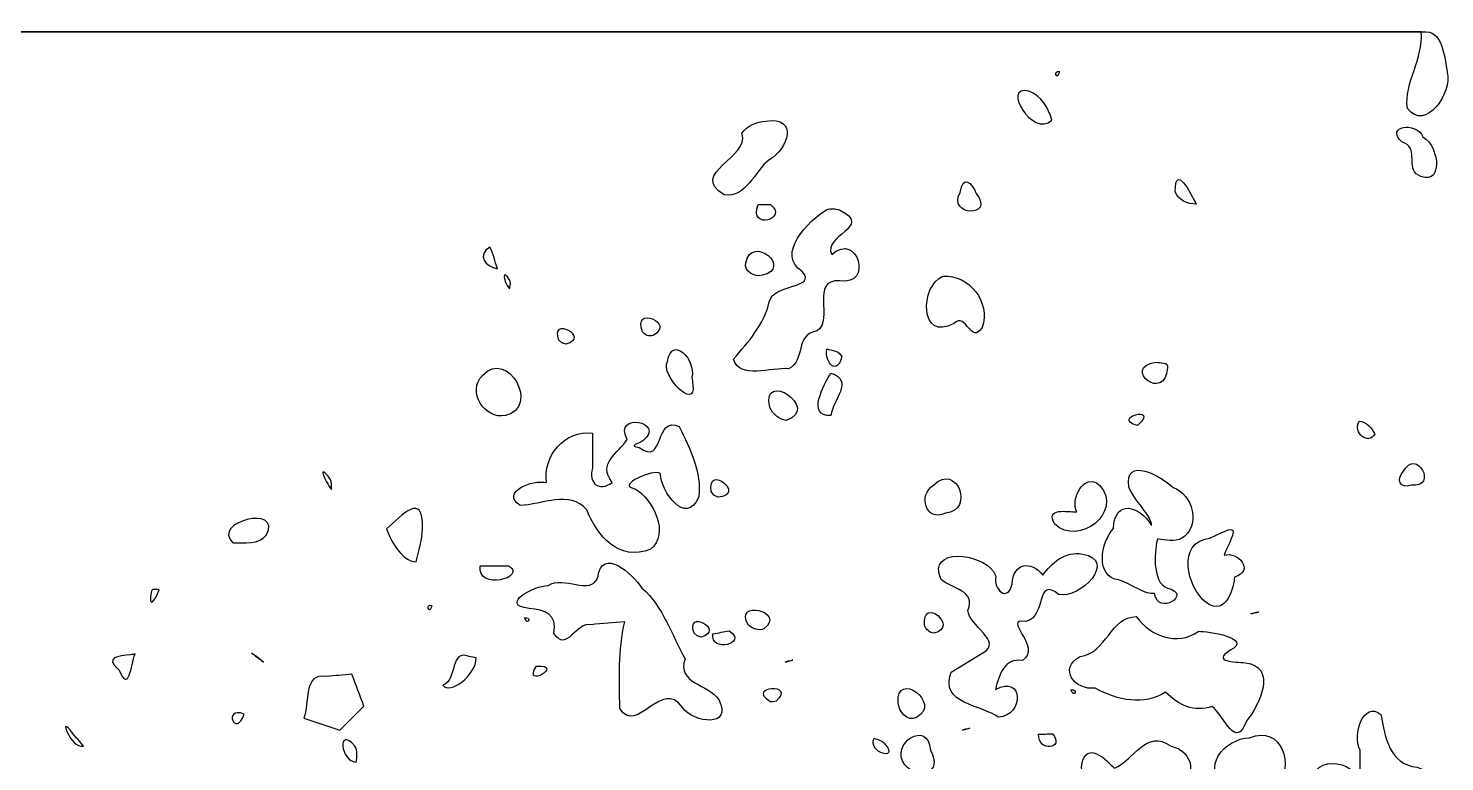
# Model space of a CAD drawing. Header units: centimetres. Extents: x -10.8 to 7.1, y -6.8 to 6.6.
# Drawn here: x -3.484 to -1.379, y 4.81 to 5.899 of the extents above; entities that cross this region are included whole.
import ezdxf

# ---------------------------------------------------------------- set-up
doc = ezdxf.new("R2010")
doc.units = ezdxf.units.CM
doc.header["$MEASUREMENT"] = 0
doc.layers.add('Layer 1', color=7, linetype='Continuous')

msp = doc.modelspace()

# ---------------------------------------------------------------- linework, layer by layer
at = {"layer": 'Layer 1'}
for points, knots in [([(-1.41456, 5.89397), (-1.41038, 5.85434), (-1.43978, 5.81877), (-1.43496, 5.78032), (-1.43496, 5.78032), (-1.40831, 5.74499), (-1.36765, 5.80381), (-1.37563, 5.83406), (-1.37563, 5.83406), (-1.37985, 5.85506), (-1.38217, 5.89941), (-1.41226, 5.89397), (-1.41226, 5.89397), (-1.41226, 5.89397), (-1.41422, 5.89397), (-1.41422, 5.89397), (-1.41422, 5.89397), (-1.41422, 5.89397), (-10.79533, 5.89397), (-10.79533, 5.89397), (-10.79533, 5.89397), (-10.79533, 5.89397), (-1.41456, 5.89397), (-1.41456, 5.89397)], [0, 0, 0, 0, 0.1428571, 0.1428571, 0.1428571, 0.1428571, 0.2857143, 0.2857143, 0.2857143, 0.2857143, 0.4285714, 0.4285714, 0.4285714, 0.4285714, 0.5714286, 0.5714286, 0.5714286, 0.5714286, 0.7142857, 0.7142857, 0.7142857, 0.7142857, 1, 1, 1, 1]), ([(-1.96318, 5.76311), (-1.99137, 5.73554), (-2.0391, 5.81563), (-1.99723, 5.80618), (-1.99723, 5.80618), (-1.97917, 5.7991), (-1.96786, 5.78124), (-1.96318, 5.76311)], [0, 0, 0, 0, 0.3333333, 0.3333333, 0.3333333, 0.3333333, 1, 1, 1, 1]), ([(-2.42363, 5.74361), (-2.41132, 5.70584), (-2.5037, 5.68528), (-2.44996, 5.65179), (-2.44996, 5.65179), (-2.41767, 5.64723), (-2.40464, 5.68712), (-2.38316, 5.70416), (-2.38316, 5.70416), (-2.35431, 5.72014), (-2.33939, 5.76894), (-2.38802, 5.76152), (-2.38802, 5.76152), (-2.40132, 5.76027), (-2.4162, 5.75557), (-2.42364, 5.7436), (-2.42364, 5.7436), (-2.42364, 5.7436), (-2.42363, 5.74361), (-2.42363, 5.74361)], [0, 0, 0, 0, 0.1666667, 0.1666667, 0.1666667, 0.1666667, 0.3333333, 0.3333333, 0.3333333, 0.3333333, 0.5, 0.5, 0.5, 0.5, 0.6666667, 0.6666667, 0.6666667, 0.6666667, 1, 1, 1, 1]), ([(-1.42207, 5.6832), (-1.38095, 5.65761), (-1.38568, 5.72448), (-1.41192, 5.73795), (-1.41192, 5.73795), (-1.42136, 5.76155), (-1.46901, 5.75465), (-1.44284, 5.73044), (-1.44284, 5.73044), (-1.41735, 5.72185), (-1.4358, 5.69775), (-1.42207, 5.68319), (-1.42207, 5.68319), (-1.42207, 5.68319), (-1.42207, 5.6832), (-1.42207, 5.6832)], [0, 0, 0, 0, 0.2, 0.2, 0.2, 0.2, 0.4, 0.4, 0.4, 0.4, 0.6, 0.6, 0.6, 0.6, 1, 1, 1, 1]), ([(-1.74864, 5.63788), (-1.75728, 5.65526), (-1.77954, 5.69952), (-1.77992, 5.65709), (-1.77992, 5.65709), (-1.77599, 5.64392), (-1.76105, 5.63863), (-1.74864, 5.63788)], [0, 0, 0, 0, 0.3333333, 0.3333333, 0.3333333, 0.3333333, 1, 1, 1, 1]), ([(-2.09953, 5.65542), (-2.11916, 5.62027), (-2.04666, 5.61751), (-2.07537, 5.65381), (-2.07537, 5.65381), (-2.08265, 5.67071), (-2.0952, 5.68204), (-2.09953, 5.65542)], [0, 0, 0, 0, 0.3333333, 0.3333333, 0.3333333, 0.3333333, 1, 1, 1, 1]), ([(-2.29789, 5.6299), (-2.3252, 5.61305), (-2.37373, 5.56446), (-2.33412, 5.53787), (-2.33412, 5.53787), (-2.31057, 5.51229), (-2.37846, 5.5204), (-2.38299, 5.49288), (-2.38299, 5.49288), (-2.39119, 5.4578), (-2.41376, 5.43451), (-2.43613, 5.40799), (-2.43613, 5.40799), (-2.42775, 5.37709), (-2.37962, 5.39589), (-2.35424, 5.39362), (-2.35424, 5.39362), (-2.32848, 5.40519), (-2.34619, 5.4448), (-2.31164, 5.44985), (-2.31164, 5.44985), (-2.28679, 5.46677), (-2.32345, 5.52659), (-2.2783, 5.52428), (-2.2783, 5.52428), (-2.22847, 5.51581), (-2.25129, 5.59866), (-2.2901, 5.56335), (-2.2901, 5.56335), (-2.3049, 5.59139), (-2.22743, 5.60424), (-2.27865, 5.62954), (-2.27865, 5.62954), (-2.28479, 5.63177), (-2.29169, 5.63205), (-2.2979, 5.62992), (-2.2979, 5.62992), (-2.2979, 5.62992), (-2.29789, 5.6299), (-2.29789, 5.6299)], [0, 0, 0, 0, 0.0909091, 0.0909091, 0.0909091, 0.0909091, 0.1818182, 0.1818182, 0.1818182, 0.1818182, 0.2727273, 0.2727273, 0.2727273, 0.2727273, 0.3636364, 0.3636364, 0.3636364, 0.3636364, 0.4545455, 0.4545455, 0.4545455, 0.4545455, 0.5454545, 0.5454545, 0.5454545, 0.5454545, 0.6363636, 0.6363636, 0.6363636, 0.6363636, 0.7272727, 0.7272727, 0.7272727, 0.7272727, 0.8181818, 0.8181818, 0.8181818, 0.8181818, 1, 1, 1, 1]), ([(-2.39954, 5.63783), (-2.41424, 5.59751), (-2.35311, 5.61653), (-2.38138, 5.63783), (-2.38138, 5.63783), (-2.38743, 5.63798), (-2.39349, 5.63767), (-2.39954, 5.63783)], [0, 0, 0, 0, 0.3333333, 0.3333333, 0.3333333, 0.3333333, 1, 1, 1, 1]), ([(-2.39358, 5.53249), (-2.34726, 5.54223), (-2.40848, 5.59493), (-2.41807, 5.55095), (-2.41807, 5.55095), (-2.42077, 5.53796), (-2.40461, 5.52921), (-2.39358, 5.53249)], [0, 0, 0, 0, 0.3333333, 0.3333333, 0.3333333, 0.3333333, 1, 1, 1, 1]), ([(-2.78681, 5.54227), (-2.80542, 5.54504), (-2.81759, 5.563), (-2.79847, 5.57439), (-2.79847, 5.57439), (-2.79232, 5.56484), (-2.79123, 5.55275), (-2.78681, 5.54227)], [0, 0, 0, 0, 0.3333333, 0.3333333, 0.3333333, 0.3333333, 1, 1, 1, 1]), ([(-2.76892, 5.51245), (-2.77928, 5.52435), (-2.78081, 5.54584), (-2.76778, 5.52348), (-2.76778, 5.52348), (-2.76778, 5.52348), (-2.76772, 5.5198), (-2.76772, 5.5198), (-2.76772, 5.5198), (-2.76772, 5.5198), (-2.76892, 5.51246), (-2.76892, 5.51246), (-2.76892, 5.51246), (-2.76892, 5.51246), (-2.76892, 5.51245), (-2.76892, 5.51245)], [0, 0, 0, 0, 0.2, 0.2, 0.2, 0.2, 0.4, 0.4, 0.4, 0.4, 0.6, 0.6, 0.6, 0.6, 1, 1, 1, 1]), ([(-2.0669, 5.45502), (-2.05328, 5.49178), (-2.08614, 5.53433), (-2.12501, 5.53096), (-2.12501, 5.53096), (-2.15951, 5.51706), (-2.1603, 5.43208), (-2.10865, 5.46104), (-2.10865, 5.46104), (-2.09005, 5.47809), (-2.08348, 5.42842), (-2.06689, 5.45502), (-2.06689, 5.45502), (-2.06689, 5.45502), (-2.0669, 5.45502), (-2.0669, 5.45502)], [0, 0, 0, 0, 0.2, 0.2, 0.2, 0.2, 0.4, 0.4, 0.4, 0.4, 0.6, 0.6, 0.6, 0.6, 1, 1, 1, 1]), ([(-2.6853, 5.43015), (-2.64784, 5.44038), (-2.70944, 5.47318), (-2.69571, 5.43591), (-2.69571, 5.43591), (-2.69571, 5.43591), (-2.69112, 5.43189), (-2.69112, 5.43189), (-2.69112, 5.43189), (-2.69112, 5.43189), (-2.6853, 5.43016), (-2.6853, 5.43016), (-2.6853, 5.43016), (-2.6853, 5.43016), (-2.6853, 5.43015), (-2.6853, 5.43015)], [0, 0, 0, 0, 0.2, 0.2, 0.2, 0.2, 0.4, 0.4, 0.4, 0.4, 0.6, 0.6, 0.6, 0.6, 1, 1, 1, 1]), ([(-2.55574, 5.44292), (-2.52113, 5.46165), (-2.58753, 5.4882), (-2.57144, 5.44857), (-2.57144, 5.44857), (-2.5681, 5.44369), (-2.56151, 5.44086), (-2.55574, 5.44292)], [0, 0, 0, 0, 0.3333333, 0.3333333, 0.3333333, 0.3333333, 1, 1, 1, 1]), ([(-2.49793, 5.38125), (-2.49176, 5.40594), (-2.52685, 5.44489), (-2.53443, 5.40456), (-2.53443, 5.40456), (-2.54519, 5.38301), (-2.49221, 5.33077), (-2.4965, 5.36896), (-2.4965, 5.36896), (-2.49698, 5.37306), (-2.49745, 5.37716), (-2.49793, 5.38126), (-2.49793, 5.38126), (-2.49793, 5.38126), (-2.49793, 5.38125), (-2.49793, 5.38125)], [0, 0, 0, 0, 0.2, 0.2, 0.2, 0.2, 0.4, 0.4, 0.4, 0.4, 0.6, 0.6, 0.6, 0.6, 1, 1, 1, 1]), ([(-2.77506, 5.32412), (-2.72276, 5.33584), (-2.77107, 5.42431), (-2.80916, 5.38371), (-2.80916, 5.38371), (-2.83251, 5.36022), (-2.8064, 5.31758), (-2.77506, 5.32412)], [0, 0, 0, 0, 0.3333333, 0.3333333, 0.3333333, 0.3333333, 1, 1, 1, 1]), ([(-2.29759, 5.423), (-2.30092, 5.40178), (-2.28158, 5.38289), (-2.27538, 5.41163), (-2.27538, 5.41163), (-2.27885, 5.42001), (-2.28983, 5.42132), (-2.29759, 5.423)], [0, 0, 0, 0, 0.3333333, 0.3333333, 0.3333333, 0.3333333, 1, 1, 1, 1]), ([(-2.35801, 5.31685), (-2.30469, 5.33493), (-2.39645, 5.39389), (-2.38221, 5.33589), (-2.38221, 5.33589), (-2.37762, 5.3264), (-2.36886, 5.31807), (-2.35801, 5.31685)], [0, 0, 0, 0, 0.3333333, 0.3333333, 0.3333333, 0.3333333, 1, 1, 1, 1]), ([(-1.8085, 5.4035), (-1.8613, 5.39471), (-1.79484, 5.34164), (-1.79129, 5.39469), (-1.79129, 5.39469), (-1.78904, 5.4041), (-1.80337, 5.40199), (-1.8085, 5.4035)], [0, 0, 0, 0, 0.3333333, 0.3333333, 0.3333333, 0.3333333, 1, 1, 1, 1]), ([(-2.29165, 5.38722), (-2.30123, 5.37038), (-2.32895, 5.3217), (-2.29133, 5.32404), (-2.29133, 5.32404), (-2.28935, 5.347), (-2.25613, 5.37585), (-2.29165, 5.38722)], [0, 0, 0, 0, 0.3333333, 0.3333333, 0.3333333, 0.3333333, 1, 1, 1, 1]), ([(-2.57071, 5.28664), (-2.53578, 5.31482), (-2.61543, 5.33003), (-2.59432, 5.28861), (-2.59432, 5.28861), (-2.60649, 5.26805), (-2.63977, 5.25315), (-2.61623, 5.22462), (-2.61623, 5.22462), (-2.63611, 5.2098), (-2.65214, 5.22345), (-2.64561, 5.24574), (-2.64561, 5.24574), (-2.64561, 5.24574), (-2.64561, 5.29779), (-2.64561, 5.29779), (-2.64561, 5.29779), (-2.68774, 5.30307), (-2.71981, 5.26287), (-2.71406, 5.22435), (-2.71406, 5.22435), (-2.73429, 5.22972), (-2.78295, 5.21059), (-2.75333, 5.19041), (-2.75333, 5.19041), (-2.72076, 5.1911), (-2.67968, 5.21412), (-2.65398, 5.18393), (-2.65398, 5.18393), (-2.63885, 5.14526), (-2.60649, 5.10653), (-2.55952, 5.12523), (-2.55952, 5.12523), (-2.5302, 5.14782), (-2.55553, 5.20013), (-2.58295, 5.21534), (-2.58295, 5.21534), (-2.61212, 5.22007), (-2.55405, 5.24524), (-2.54499, 5.23805), (-2.54499, 5.23805), (-2.54361, 5.21057), (-2.50709, 5.15862), (-2.48765, 5.20327), (-2.48765, 5.20327), (-2.48307, 5.2386), (-2.50139, 5.27622), (-2.51671, 5.30758), (-2.51671, 5.30758), (-2.5538, 5.32561), (-2.53829, 5.24779), (-2.57622, 5.27664), (-2.57622, 5.27664), (-2.59376, 5.27884), (-2.57652, 5.28244), (-2.5707, 5.28663), (-2.5707, 5.28663), (-2.5707, 5.28663), (-2.57071, 5.28664), (-2.57071, 5.28664)], [0, 0, 0, 0, 0.0625, 0.0625, 0.0625, 0.0625, 0.125, 0.125, 0.125, 0.125, 0.1875, 0.1875, 0.1875, 0.1875, 0.25, 0.25, 0.25, 0.25, 0.3125, 0.3125, 0.3125, 0.3125, 0.375, 0.375, 0.375, 0.375, 0.4375, 0.4375, 0.4375, 0.4375, 0.5, 0.5, 0.5, 0.5, 0.5625, 0.5625, 0.5625, 0.5625, 0.625, 0.625, 0.625, 0.625, 0.6875, 0.6875, 0.6875, 0.6875, 0.75, 0.75, 0.75, 0.75, 0.8125, 0.8125, 0.8125, 0.8125, 0.875, 0.875, 0.875, 0.875, 1, 1, 1, 1]), ([(-1.50659, 5.31568), (-1.51666, 5.29768), (-1.49219, 5.27925), (-1.48343, 5.29663), (-1.48343, 5.29663), (-1.48734, 5.30586), (-1.49623, 5.31467), (-1.50659, 5.31568)], [0, 0, 0, 0, 0.3333333, 0.3333333, 0.3333333, 0.3333333, 1, 1, 1, 1]), ([(-1.76992, 5.14165), (-1.74147, 5.15961), (-1.75306, 5.20721), (-1.78315, 5.21727), (-1.78315, 5.21727), (-1.80065, 5.23427), (-1.85582, 5.26466), (-1.84872, 5.21801), (-1.84872, 5.21801), (-1.84197, 5.19861), (-1.81439, 5.17461), (-1.81509, 5.16068), (-1.81509, 5.16068), (-1.83358, 5.19098), (-1.86919, 5.20014), (-1.87176, 5.15626), (-1.87176, 5.15626), (-1.89043, 5.13569), (-1.89919, 5.08377), (-1.86398, 5.07987), (-1.86398, 5.07987), (-1.8461, 5.07436), (-1.82246, 5.05646), (-1.8104, 5.05972), (-1.8104, 5.05972), (-1.80575, 5.025), (-1.75311, 5.05937), (-1.79095, 5.06729), (-1.79095, 5.06729), (-1.81599, 5.07551), (-1.81036, 5.12953), (-1.8057, 5.14079), (-1.8057, 5.14079), (-1.79398, 5.13868), (-1.78113, 5.13601), (-1.76992, 5.14165)], [0, 0, 0, 0, 0.1, 0.1, 0.1, 0.1, 0.2, 0.2, 0.2, 0.2, 0.3, 0.3, 0.3, 0.3, 0.4, 0.4, 0.4, 0.4, 0.5, 0.5, 0.5, 0.5, 0.6, 0.6, 0.6, 0.6, 0.7, 0.7, 0.7, 0.7, 0.8, 0.8, 0.8, 0.8, 1, 1, 1, 1]), ([(-1.42923, 5.22072), (-1.38826, 5.21603), (-1.42132, 5.27791), (-1.44099, 5.24064), (-1.44099, 5.24064), (-1.45153, 5.22946), (-1.44618, 5.21416), (-1.42923, 5.22072)], [0, 0, 0, 0, 0.3333333, 0.3333333, 0.3333333, 0.3333333, 1, 1, 1, 1]), ([(-3.03327, 5.21423), (-3.04402, 5.22612), (-3.05529, 5.2561), (-3.03529, 5.22958), (-3.03529, 5.22958), (-3.03355, 5.22463), (-3.03326, 5.2194), (-3.03327, 5.21423)], [0, 0, 0, 0, 0.3333333, 0.3333333, 0.3333333, 0.3333333, 1, 1, 1, 1]), ([(-2.45934, 5.20261), (-2.41555, 5.20523), (-2.47629, 5.25469), (-2.46923, 5.21101), (-2.46923, 5.21101), (-2.46923, 5.21101), (-2.4652, 5.2057), (-2.4652, 5.2057), (-2.4652, 5.2057), (-2.4652, 5.2057), (-2.45934, 5.2026), (-2.45934, 5.2026), (-2.45934, 5.2026), (-2.45934, 5.2026), (-2.45934, 5.20261), (-2.45934, 5.20261)], [0, 0, 0, 0, 0.2, 0.2, 0.2, 0.2, 0.4, 0.4, 0.4, 0.4, 0.6, 0.6, 0.6, 0.6, 1, 1, 1, 1]), ([(-2.12105, 5.17881), (-2.07693, 5.18292), (-2.10437, 5.25529), (-2.13885, 5.22068), (-2.13885, 5.22068), (-2.16225, 5.20665), (-2.1513, 5.16495), (-2.12105, 5.17881)], [0, 0, 0, 0, 0.3333333, 0.3333333, 0.3333333, 0.3333333, 1, 1, 1, 1]), ([(-1.95878, 5.16241), (-1.92315, 5.12963), (-1.85699, 5.17974), (-1.89175, 5.22025), (-1.89175, 5.22025), (-1.91638, 5.24143), (-1.93573, 5.19795), (-1.92615, 5.18085), (-1.92615, 5.18085), (-1.93939, 5.18049), (-1.97436, 5.18837), (-1.95878, 5.16241)], [0, 0, 0, 0, 0.25, 0.25, 0.25, 0.25, 0.5, 0.5, 0.5, 0.5, 1, 1, 1, 1]), ([(-2.90792, 5.10689), (-2.92921, 5.10603), (-2.94903, 5.14538), (-2.95171, 5.1557), (-2.95171, 5.1557), (-2.92882, 5.1756), (-2.89667, 5.21248), (-2.89824, 5.15628), (-2.89824, 5.15628), (-2.89867, 5.13939), (-2.90368, 5.12311), (-2.90792, 5.10689)], [0, 0, 0, 0, 0.25, 0.25, 0.25, 0.25, 0.5, 0.5, 0.5, 0.5, 1, 1, 1, 1]), ([(-3.18018, 5.13492), (-3.21271, 5.16621), (-3.10727, 5.19192), (-3.12984, 5.1468), (-3.12984, 5.1468), (-3.14091, 5.13225), (-3.16404, 5.13477), (-3.18018, 5.13492)], [0, 0, 0, 0, 0.3333333, 0.3333333, 0.3333333, 0.3333333, 1, 1, 1, 1]), ([(-1.72873, 5.14184), (-1.77851, 5.13624), (-1.76246, 5.06838), (-1.73389, 5.04611), (-1.73389, 5.04611), (-1.70418, 5.02379), (-1.69161, 5.07117), (-1.69193, 5.0839), (-1.69193, 5.0839), (-1.66094, 5.09367), (-1.68693, 5.12288), (-1.70717, 5.1165), (-1.70717, 5.1165), (-1.70287, 5.1314), (-1.67728, 5.16825), (-1.71156, 5.14952), (-1.71156, 5.14952), (-1.71733, 5.14708), (-1.72282, 5.14397), (-1.72873, 5.14185), (-1.72873, 5.14185), (-1.72873, 5.14185), (-1.72873, 5.14184), (-1.72873, 5.14184)], [0, 0, 0, 0, 0.1428571, 0.1428571, 0.1428571, 0.1428571, 0.2857143, 0.2857143, 0.2857143, 0.2857143, 0.4285714, 0.4285714, 0.4285714, 0.4285714, 0.5714286, 0.5714286, 0.5714286, 0.5714286, 0.7142857, 0.7142857, 0.7142857, 0.7142857, 1, 1, 1, 1]), ([(-2.50802, 4.96276), (-2.52837, 4.99841), (-2.54055, 5.03998), (-2.57217, 5.06776), (-2.57217, 5.06776), (-2.58603, 5.0885), (-2.63151, 5.13047), (-2.63785, 5.08331), (-2.63785, 5.08331), (-2.64892, 5.05584), (-2.68811, 5.08737), (-2.71169, 5.07128), (-2.71169, 5.07128), (-2.73255, 5.07175), (-2.78507, 5.04283), (-2.74003, 5.03726), (-2.74003, 5.03726), (-2.7165, 5.03533), (-2.69738, 5.02859), (-2.70305, 5.00069), (-2.70305, 5.00069), (-2.68422, 4.96978), (-2.66994, 5.0188), (-2.64785, 5.01327), (-2.64785, 5.01327), (-2.63116, 5.01466), (-2.61446, 5.01605), (-2.59777, 5.01744), (-2.59777, 5.01744), (-2.60733, 4.97527), (-2.6063, 4.93171), (-2.60493, 4.88878), (-2.60493, 4.88878), (-2.57998, 4.84765), (-2.5418, 4.93545), (-2.51221, 4.89007), (-2.51221, 4.89007), (-2.49516, 4.86691), (-2.43622, 4.85983), (-2.45806, 4.90206), (-2.45806, 4.90206), (-2.47313, 4.92492), (-2.52106, 4.92536), (-2.50802, 4.96276)], [0, 0, 0, 0, 0.0833333, 0.0833333, 0.0833333, 0.0833333, 0.1666667, 0.1666667, 0.1666667, 0.1666667, 0.25, 0.25, 0.25, 0.25, 0.3333333, 0.3333333, 0.3333333, 0.3333333, 0.4166667, 0.4166667, 0.4166667, 0.4166667, 0.5, 0.5, 0.5, 0.5, 0.5833333, 0.5833333, 0.5833333, 0.5833333, 0.6666667, 0.6666667, 0.6666667, 0.6666667, 0.75, 0.75, 0.75, 0.75, 0.8333333, 0.8333333, 0.8333333, 0.8333333, 1, 1, 1, 1]), ([(-2.05004, 5.09211), (-2.06791, 5.11972), (-2.14932, 5.12942), (-2.12777, 5.0803), (-2.12777, 5.0803), (-2.11104, 5.06566), (-2.07577, 5.06494), (-2.08795, 5.0343), (-2.08795, 5.0343), (-2.08727, 5.01237), (-2.03463, 4.988), (-2.06573, 4.97143), (-2.06573, 4.97143), (-2.06573, 4.97143), (-2.11295, 4.94249), (-2.11295, 4.94249), (-2.11295, 4.94249), (-2.13046, 4.89482), (-2.06643, 4.89373), (-2.04222, 4.87575), (-2.04222, 4.87575), (-2.00523, 4.87785), (-2.00401, 4.94013), (-2.04687, 4.91702), (-2.04687, 4.91702), (-2.04149, 4.93961), (-2.03411, 4.96351), (-2.00697, 4.9601), (-2.00697, 4.9601), (-1.97616, 4.98014), (-2.03975, 5.02434), (-2.0017, 5.01782), (-2.0017, 5.01782), (-1.97037, 5.02564), (-1.98765, 5.08623), (-1.95305, 5.05814), (-1.95305, 5.05814), (-1.92119, 5.05078), (-1.86451, 5.10892), (-1.91755, 5.11829), (-1.91755, 5.11829), (-1.94363, 5.12329), (-1.96409, 5.10408), (-1.97653, 5.08685), (-1.97653, 5.08685), (-1.99429, 5.1093), (-2.02052, 5.10539), (-2.02226, 5.07405), (-2.02226, 5.07405), (-2.02864, 5.04526), (-2.05014, 5.06542), (-2.04657, 5.08549), (-2.04657, 5.08549), (-2.04657, 5.08549), (-2.05003, 5.09212), (-2.05003, 5.09212), (-2.05003, 5.09212), (-2.05003, 5.09212), (-2.05004, 5.09211), (-2.05004, 5.09211)], [0, 0, 0, 0, 0.0625, 0.0625, 0.0625, 0.0625, 0.125, 0.125, 0.125, 0.125, 0.1875, 0.1875, 0.1875, 0.1875, 0.25, 0.25, 0.25, 0.25, 0.3125, 0.3125, 0.3125, 0.3125, 0.375, 0.375, 0.375, 0.375, 0.4375, 0.4375, 0.4375, 0.4375, 0.5, 0.5, 0.5, 0.5, 0.5625, 0.5625, 0.5625, 0.5625, 0.625, 0.625, 0.625, 0.625, 0.6875, 0.6875, 0.6875, 0.6875, 0.75, 0.75, 0.75, 0.75, 0.8125, 0.8125, 0.8125, 0.8125, 0.875, 0.875, 0.875, 0.875, 1, 1, 1, 1]), ([(-2.81244, 5.10093), (-2.81866, 5.06229), (-2.74074, 5.08339), (-2.77053, 5.10093), (-2.77053, 5.10093), (-2.77053, 5.10093), (-2.81244, 5.10093), (-2.81244, 5.10093)], [0, 0, 0, 0, 0.3333333, 0.3333333, 0.3333333, 0.3333333, 1, 1, 1, 1]), ([(-3.28954, 5.06515), (-3.29593, 5.04783), (-3.30608, 5.03546), (-3.30111, 5.06353), (-3.30111, 5.06353), (-3.29868, 5.06735), (-3.29301, 5.06519), (-3.28954, 5.06515)], [0, 0, 0, 0, 0.3333333, 0.3333333, 0.3333333, 0.3333333, 1, 1, 1, 1]), ([(-2.39115, 5.00701), (-2.35614, 5.0342), (-2.43889, 5.05096), (-2.4137, 5.01235), (-2.4137, 5.01235), (-2.40776, 5.00702), (-2.39891, 5.00397), (-2.39115, 5.00701)], [0, 0, 0, 0, 0.3333333, 0.3333333, 0.3333333, 0.3333333, 1, 1, 1, 1]), ([(-2.1386, 5.00075), (-2.09889, 5.00948), (-2.15766, 5.05756), (-2.15233, 5.01216), (-2.15233, 5.01216), (-2.15039, 5.00623), (-2.14504, 5.00116), (-2.1386, 5.00075)], [0, 0, 0, 0, 0.3333333, 0.3333333, 0.3333333, 0.3333333, 1, 1, 1, 1]), ([(-2.48446, 4.99478), (-2.447, 5.00501), (-2.5086, 5.03781), (-2.49487, 5.00054), (-2.49487, 5.00054), (-2.49487, 5.00054), (-2.49028, 4.99652), (-2.49028, 4.99652), (-2.49028, 4.99652), (-2.49028, 4.99652), (-2.48446, 4.99479), (-2.48446, 4.99479), (-2.48446, 4.99479), (-2.48446, 4.99479), (-2.48446, 4.99478), (-2.48446, 4.99478)], [0, 0, 0, 0, 0.2, 0.2, 0.2, 0.2, 0.4, 0.4, 0.4, 0.4, 0.6, 0.6, 0.6, 0.6, 1, 1, 1, 1]), ([(-1.74499, 5.00343), (-1.77779, 4.98028), (-1.81665, 4.99676), (-1.83775, 5.02518), (-1.83775, 5.02518), (-1.87586, 5.02585), (-1.88227, 4.97025), (-1.92122, 4.96599), (-1.92122, 4.96599), (-1.95451, 4.94829), (-1.92884, 4.9149), (-1.8988, 4.91907), (-1.8988, 4.91907), (-1.86543, 4.90046), (-1.82625, 4.89259), (-1.79411, 4.91304), (-1.79411, 4.91304), (-1.77425, 4.89355), (-1.75234, 4.88293), (-1.7251, 4.89155), (-1.7251, 4.89155), (-1.70677, 4.87886), (-1.69027, 4.82465), (-1.67364, 4.87088), (-1.67364, 4.87088), (-1.65436, 4.89375), (-1.62768, 4.95098), (-1.67563, 4.95678), (-1.67563, 4.95678), (-1.69092, 4.95824), (-1.72669, 4.95726), (-1.69816, 4.97522), (-1.69816, 4.97522), (-1.66263, 4.99374), (-1.73256, 5.00356), (-1.745, 5.00344), (-1.745, 5.00344), (-1.745, 5.00344), (-1.74499, 5.00343), (-1.74499, 5.00343)], [0, 0, 0, 0, 0.0909091, 0.0909091, 0.0909091, 0.0909091, 0.1818182, 0.1818182, 0.1818182, 0.1818182, 0.2727273, 0.2727273, 0.2727273, 0.2727273, 0.3636364, 0.3636364, 0.3636364, 0.3636364, 0.4545455, 0.4545455, 0.4545455, 0.4545455, 0.5454545, 0.5454545, 0.5454545, 0.5454545, 0.6363636, 0.6363636, 0.6363636, 0.6363636, 0.7272727, 0.7272727, 0.7272727, 0.7272727, 0.8181818, 0.8181818, 0.8181818, 0.8181818, 1, 1, 1, 1]), ([(-2.46668, 4.99955), (-2.47142, 4.971), (-2.4131, 4.98486), (-2.44263, 5.00436), (-2.44263, 5.00436), (-2.45065, 5.00276), (-2.45866, 5.00115), (-2.46668, 4.99955)], [0, 0, 0, 0, 0.3333333, 0.3333333, 0.3333333, 0.3333333, 1, 1, 1, 1]), ([(-3.32531, 4.96973), (-3.33183, 4.95264), (-3.3344, 4.91017), (-3.34916, 4.94588), (-3.34916, 4.94588), (-3.37229, 4.96594), (-3.34964, 4.96617), (-3.33209, 4.9686), (-3.33209, 4.9686), (-3.32983, 4.96898), (-3.32757, 4.96935), (-3.3253, 4.96973), (-3.3253, 4.96973), (-3.3253, 4.96973), (-3.32531, 4.96973), (-3.32531, 4.96973)], [0, 0, 0, 0, 0.2, 0.2, 0.2, 0.2, 0.4, 0.4, 0.4, 0.4, 0.6, 0.6, 0.6, 0.6, 1, 1, 1, 1]), ([(-2.81841, 4.96377), (-2.81819, 4.93843), (-2.85856, 4.90835), (-2.86793, 4.92345), (-2.86793, 4.92345), (-2.84604, 4.93072), (-2.85761, 4.97831), (-2.82901, 4.96589), (-2.82901, 4.96589), (-2.82548, 4.96518), (-2.82194, 4.96448), (-2.81841, 4.96377)], [0, 0, 0, 0, 0.25, 0.25, 0.25, 0.25, 0.5, 0.5, 0.5, 0.5, 1, 1, 1, 1]), ([(-2.16421, 4.87533), (-2.12526, 4.89691), (-2.19571, 4.94693), (-2.19134, 4.89689), (-2.19134, 4.89689), (-2.1908, 4.88421), (-2.17807, 4.86829), (-2.16421, 4.87533)], [0, 0, 0, 0, 0.3333333, 0.3333333, 0.3333333, 0.3333333, 1, 1, 1, 1]), ([(-3.00328, 4.93991), (-2.99732, 4.92401), (-2.99135, 4.9081), (-2.98539, 4.8922), (-2.98539, 4.8922), (-2.98539, 4.8922), (-3.02117, 4.85642), (-3.02117, 4.85642), (-3.02117, 4.85642), (-3.02117, 4.85642), (-3.07484, 4.87431), (-3.07484, 4.87431), (-3.07484, 4.87431), (-3.0653, 4.89665), (-3.0766, 4.94198), (-3.04146, 4.93609), (-3.04146, 4.93609), (-3.02873, 4.93736), (-3.016, 4.93864), (-3.00327, 4.93991), (-3.00327, 4.93991), (-3.00327, 4.93991), (-3.00328, 4.93991), (-3.00328, 4.93991)], [0, 0, 0, 0, 0.1428571, 0.1428571, 0.1428571, 0.1428571, 0.2857143, 0.2857143, 0.2857143, 0.2857143, 0.4285714, 0.4285714, 0.4285714, 0.4285714, 0.5714286, 0.5714286, 0.5714286, 0.5714286, 0.7142857, 0.7142857, 0.7142857, 0.7142857, 1, 1, 1, 1]), ([(-2.37293, 4.8996), (-2.34147, 4.92724), (-2.41811, 4.92265), (-2.3817, 4.89869), (-2.3817, 4.89869), (-2.3817, 4.89869), (-2.37723, 4.89843), (-2.37723, 4.89843), (-2.37723, 4.89843), (-2.37723, 4.89843), (-2.37293, 4.8996), (-2.37293, 4.8996)], [0, 0, 0, 0, 0.25, 0.25, 0.25, 0.25, 0.5, 0.5, 0.5, 0.5, 1, 1, 1, 1]), ([(-3.40215, 4.83283), (-3.42112, 4.82838), (-3.44129, 4.88383), (-3.41816, 4.85205), (-3.41816, 4.85205), (-3.41282, 4.84564), (-3.40748, 4.83924), (-3.40215, 4.83283)], [0, 0, 0, 0, 0.3333333, 0.3333333, 0.3333333, 0.3333333, 1, 1, 1, 1]), ([(-1.50484, 4.82687), (-1.50484, 4.82687), (-1.50484, 4.7732), (-1.50484, 4.7732), (-1.50484, 4.7732), (-1.50881, 4.81855), (-1.58913, 4.81968), (-1.57441, 4.76832), (-1.57441, 4.76832), (-1.56029, 4.73271), (-1.51367, 4.73119), (-1.48498, 4.74938), (-1.48498, 4.74938), (-1.46287, 4.76763), (-1.4389, 4.71414), (-1.47549, 4.71441), (-1.47549, 4.71441), (-1.50456, 4.6957), (-1.50164, 4.65462), (-1.50796, 4.62872), (-1.50796, 4.62872), (-1.52033, 4.65434), (-1.57157, 4.68354), (-1.5781, 4.63888), (-1.5781, 4.63888), (-1.57329, 4.60411), (-1.59024, 4.57867), (-1.62255, 4.56972), (-1.62255, 4.56972), (-1.65219, 4.54098), (-1.62587, 4.50094), (-1.59061, 4.49854), (-1.59061, 4.49854), (-1.54444, 4.46987), (-1.56929, 4.5585), (-1.53209, 4.55597), (-1.53209, 4.55597), (-1.5043, 4.54046), (-1.4839, 4.57761), (-1.51542, 4.5843), (-1.51542, 4.5843), (-1.54476, 4.59142), (-1.52705, 4.6037), (-1.50574, 4.61062), (-1.50574, 4.61062), (-1.47194, 4.58796), (-1.41614, 4.62642), (-1.45018, 4.66281), (-1.45018, 4.66281), (-1.44595, 4.68429), (-1.38568, 4.64908), (-1.41474, 4.6869), (-1.41474, 4.6869), (-1.42117, 4.69977), (-1.42761, 4.71263), (-1.43404, 4.7255), (-1.43404, 4.7255), (-1.38522, 4.71489), (-1.37742, 4.78878), (-1.42057, 4.80143), (-1.42057, 4.80143), (-1.46241, 4.80628), (-1.46771, 4.84512), (-1.47415, 4.87994), (-1.47415, 4.87994), (-1.4999, 4.90054), (-1.51786, 4.84986), (-1.50483, 4.82687), (-1.50483, 4.82687), (-1.50483, 4.82687), (-1.50484, 4.82687), (-1.50484, 4.82687)], [0, 0, 0, 0, 0.0526316, 0.0526316, 0.0526316, 0.0526316, 0.1052632, 0.1052632, 0.1052632, 0.1052632, 0.1578947, 0.1578947, 0.1578947, 0.1578947, 0.2105263, 0.2105263, 0.2105263, 0.2105263, 0.2631579, 0.2631579, 0.2631579, 0.2631579, 0.3157895, 0.3157895, 0.3157895, 0.3157895, 0.3684211, 0.3684211, 0.3684211, 0.3684211, 0.4210526, 0.4210526, 0.4210526, 0.4210526, 0.4736842, 0.4736842, 0.4736842, 0.4736842, 0.5263158, 0.5263158, 0.5263158, 0.5263158, 0.5789474, 0.5789474, 0.5789474, 0.5789474, 0.6315789, 0.6315789, 0.6315789, 0.6315789, 0.6842105, 0.6842105, 0.6842105, 0.6842105, 0.7368421, 0.7368421, 0.7368421, 0.7368421, 0.7894737, 0.7894737, 0.7894737, 0.7894737, 0.8421053, 0.8421053, 0.8421053, 0.8421053, 0.8947368, 0.8947368, 0.8947368, 0.8947368, 1, 1, 1, 1]), ([(-2.99663, 4.80898), (-3.02055, 4.80991), (-3.02505, 4.8634), (-2.99876, 4.83298), (-2.99876, 4.83298), (-2.99396, 4.82581), (-2.99589, 4.81692), (-2.99663, 4.80898)], [0, 0, 0, 0, 0.3333333, 0.3333333, 0.3333333, 0.3333333, 1, 1, 1, 1]), ([(-2.14371, 4.82675), (-2.14641, 4.87367), (-2.20538, 4.83657), (-2.18154, 4.80497), (-2.18154, 4.80497), (-2.16178, 4.78143), (-2.12394, 4.79199), (-2.14371, 4.82675)], [0, 0, 0, 0, 0.3333333, 0.3333333, 0.3333333, 0.3333333, 1, 1, 1, 1]), ([(-1.62956, 4.77164), (-1.60115, 4.80307), (-1.62181, 4.8657), (-1.6694, 4.84526), (-1.6694, 4.84526), (-1.70706, 4.84442), (-1.74432, 4.79771), (-1.70301, 4.77406), (-1.70301, 4.77406), (-1.6875, 4.74651), (-1.70604, 4.72554), (-1.73202, 4.74714), (-1.73202, 4.74714), (-1.75201, 4.75919), (-1.801, 4.74354), (-1.785, 4.778), (-1.785, 4.778), (-1.74426, 4.78151), (-1.75076, 4.82435), (-1.7858, 4.83273), (-1.7858, 4.83273), (-1.82339, 4.85938), (-1.84097, 4.81194), (-1.87027, 4.80015), (-1.87027, 4.80015), (-1.88176, 4.81184), (-1.91095, 4.84229), (-1.91877, 4.80571), (-1.91877, 4.80571), (-1.92185, 4.78113), (-1.89016, 4.77689), (-1.90796, 4.75312), (-1.90796, 4.75312), (-1.90823, 4.74527), (-1.92464, 4.72031), (-1.9099, 4.72839), (-1.9099, 4.72839), (-1.89245, 4.73537), (-1.875, 4.74235), (-1.85754, 4.74933), (-1.85754, 4.74933), (-1.83892, 4.7286), (-1.82677, 4.68901), (-1.80426, 4.67963), (-1.80426, 4.67963), (-1.78227, 4.68696), (-1.76027, 4.69429), (-1.73828, 4.70162), (-1.73828, 4.70162), (-1.7354, 4.65561), (-1.67809, 4.68389), (-1.66367, 4.68191), (-1.66367, 4.68191), (-1.66443, 4.65055), (-1.62307, 4.63526), (-1.62308, 4.67412), (-1.62308, 4.67412), (-1.62469, 4.70349), (-1.60431, 4.74548), (-1.64863, 4.74834), (-1.64863, 4.74834), (-1.66584, 4.7609), (-1.63449, 4.76406), (-1.62956, 4.77162), (-1.62956, 4.77162), (-1.62956, 4.77162), (-1.62956, 4.77164), (-1.62956, 4.77164)], [0, 0, 0, 0, 0.0555556, 0.0555556, 0.0555556, 0.0555556, 0.1111111, 0.1111111, 0.1111111, 0.1111111, 0.1666667, 0.1666667, 0.1666667, 0.1666667, 0.2222222, 0.2222222, 0.2222222, 0.2222222, 0.2777778, 0.2777778, 0.2777778, 0.2777778, 0.3333333, 0.3333333, 0.3333333, 0.3333333, 0.3888889, 0.3888889, 0.3888889, 0.3888889, 0.4444444, 0.4444444, 0.4444444, 0.4444444, 0.5, 0.5, 0.5, 0.5, 0.5555556, 0.5555556, 0.5555556, 0.5555556, 0.6111111, 0.6111111, 0.6111111, 0.6111111, 0.6666667, 0.6666667, 0.6666667, 0.6666667, 0.7222222, 0.7222222, 0.7222222, 0.7222222, 0.7777778, 0.7777778, 0.7777778, 0.7777778, 0.8333333, 0.8333333, 0.8333333, 0.8333333, 0.8888889, 0.8888889, 0.8888889, 0.8888889, 1, 1, 1, 1]), ([(-2.22735, 4.84476), (-2.23749, 4.82279), (-2.18997, 4.8103), (-2.21059, 4.83536), (-2.21059, 4.83536), (-2.21441, 4.84113), (-2.22146, 4.84231), (-2.22735, 4.84476)], [0, 0, 0, 0, 0.3333333, 0.3333333, 0.3333333, 0.3333333, 1, 1, 1, 1]), ([(-1.98277, 4.85072), (-1.98416, 4.82262), (-1.94253, 4.82892), (-1.96241, 4.85086), (-1.96241, 4.85086), (-1.96922, 4.85184), (-1.97597, 4.84962), (-1.98277, 4.85072)], [0, 0, 0, 0, 0.3333333, 0.3333333, 0.3333333, 0.3333333, 1, 1, 1, 1])]:
    msp.add_open_spline(points, degree=3, knots=knots, dxfattribs=at)
for points in [[(-1.95125, 5.83467), (-1.9568, 5.82119), (-1.96282, 5.83757), (-1.95125, 5.83467)], [(-1.80879, 5.45878), (-1.80879, 5.45878), (-1.80879, 5.45878), (-1.80879, 5.45878)], [(-2.6733, 5.34547), (-2.6733, 5.34547), (-2.6733, 5.34547), (-2.6733, 5.34547)], [(-2.57193, 5.33951), (-2.57193, 5.33951), (-2.57193, 5.33951), (-2.57193, 5.33951)], [(-1.83569, 5.30918), (-1.80139, 5.34046), (-1.87713, 5.32078), (-1.83569, 5.30918)], [(-2.45468, 5.1546), (-2.45468, 5.1546), (-2.45468, 5.1546), (-2.45468, 5.1546)], [(-2.88402, 5.0413), (-2.88957, 5.02782), (-2.89559, 5.0442), (-2.88402, 5.0413)], [(-2.16847, 5.04726), (-2.16847, 5.04726), (-2.16847, 5.04726), (-2.16847, 5.04726)], [(-1.66748, 5.02937), (-1.65426, 5.03267), (-1.65059, 5.03359), (-1.66748, 5.02937)], [(-2.74685, 5.02341), (-2.7413, 5.00993), (-2.73528, 5.02631), (-2.74685, 5.02341)], [(-3.13449, 4.9578), (-3.14616, 4.96655), (-3.16784, 4.98281), (-3.13449, 4.9578)], [(-2.72896, 4.95184), (-2.75139, 4.91666), (-2.68487, 4.95389), (-2.72896, 4.95184)], [(-2.39502, 4.94588), (-2.39502, 4.94588), (-2.39502, 4.94588), (-2.39502, 4.94588)], [(-2.35924, 4.9578), (-2.34602, 4.9611), (-2.34235, 4.96202), (-2.35924, 4.9578)], [(-1.93497, 4.91632), (-1.92942, 4.90284), (-1.9234, 4.91922), (-1.93497, 4.91632)], [(-3.16351, 4.88054), (-3.17586, 4.84328), (-3.19566, 4.89249), (-3.16351, 4.88054)], [(-2.09613, 4.85668), (-2.08291, 4.85998), (-2.07924, 4.8609), (-2.09613, 4.85668)], [(-1.78599, 4.85072), (-1.78599, 4.85072), (-1.78599, 4.85072), (-1.78599, 4.85072)]]:
    msp.add_open_spline(points, degree=3, dxfattribs=at)

doc.saveas('drawing.dxf')
